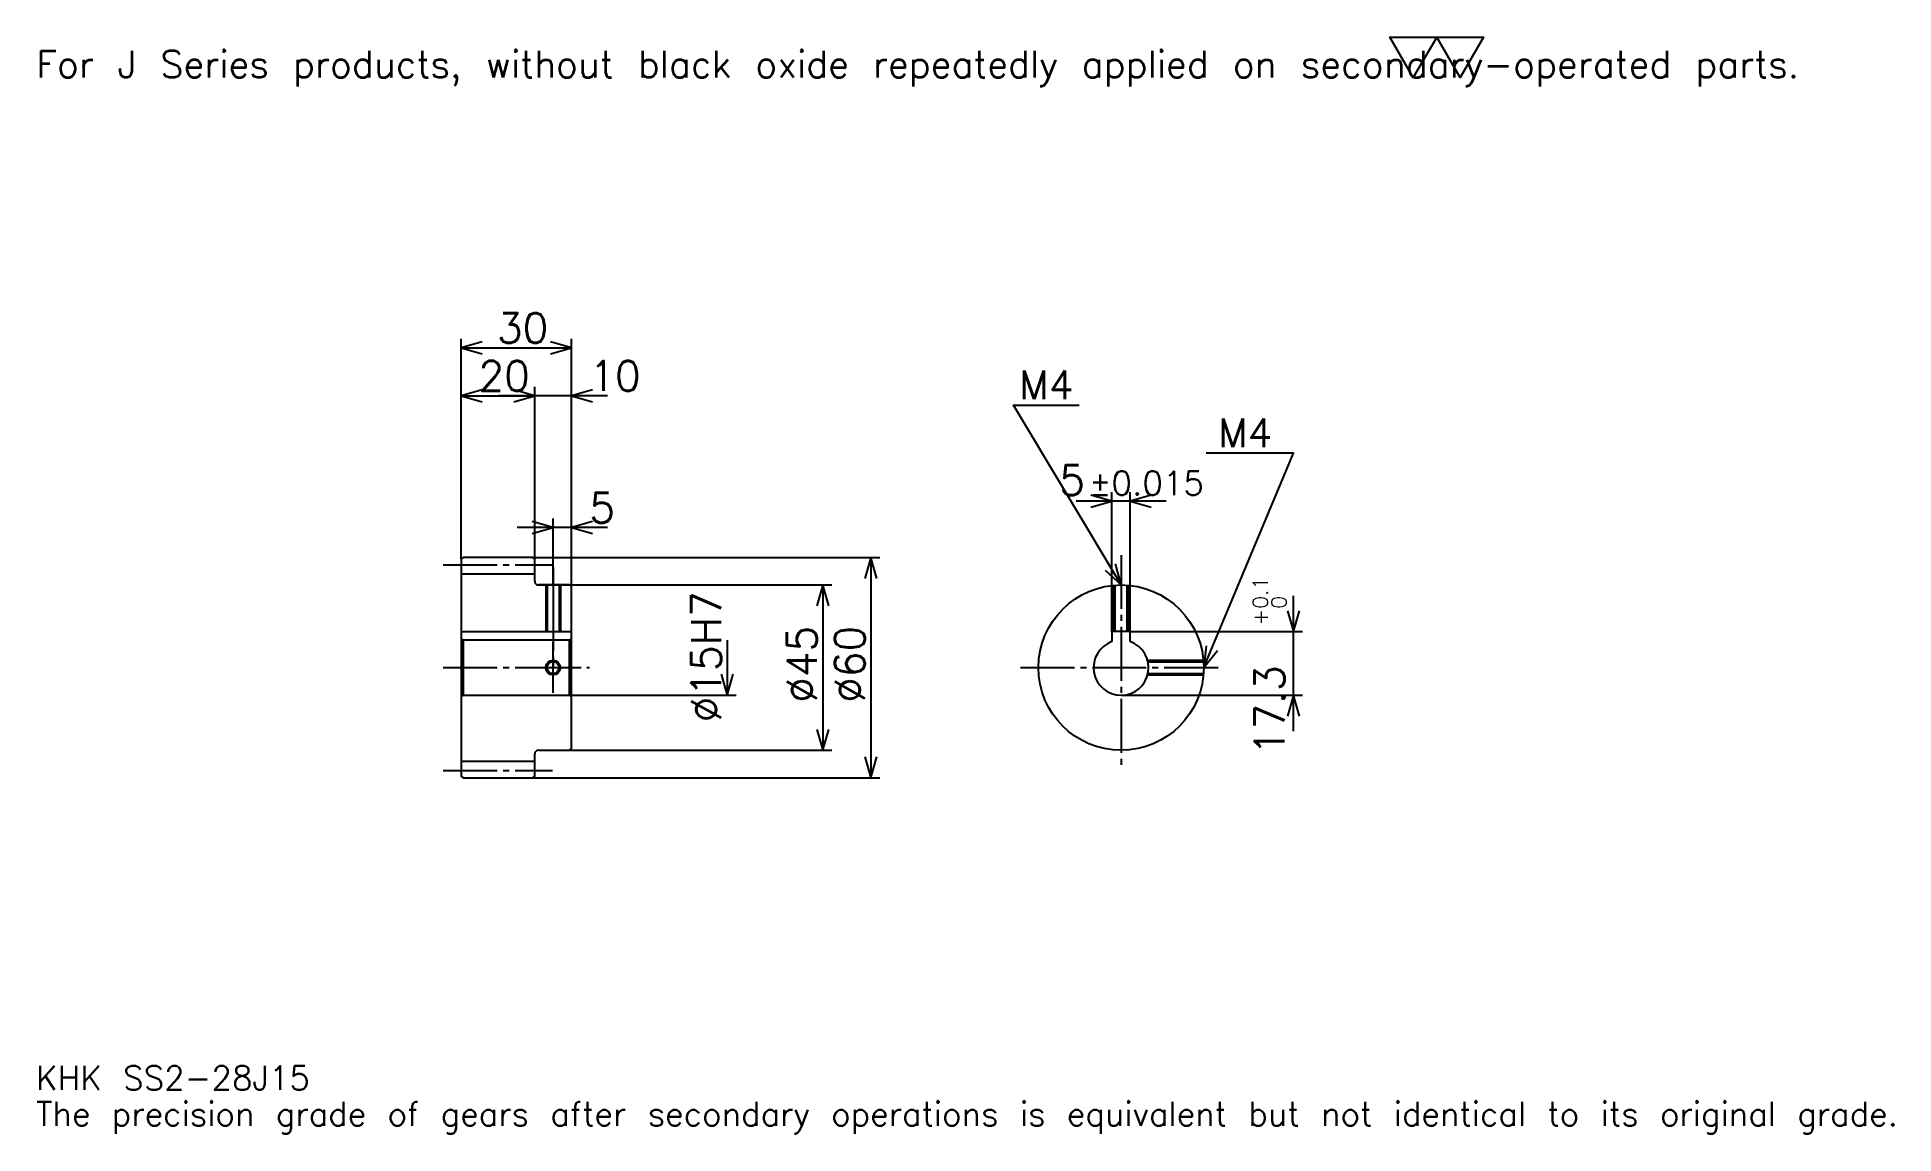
# Model space of a CAD drawing. Extents: x 17 to 522, y 6 to 304.
import ezdxf

# ---------------------------------------------------------------- set-up
doc = ezdxf.new("R2010")
doc.units = 0
doc.linetypes.add('DASHDOT', pattern=[19.565218, 14.673913, -1.630435, 1.630435, -1.630435])
doc.layers.get('0').update_dxf_attribs({"linetype": 'CONTINUOUS'})
doc.layers.add('DASHDOT', color=6, linetype='DASHDOT')
doc.styles.add('KANJI', font='TXT', dxfattribs={"bigfont": 'BIGFONT'})

msp = doc.modelspace()

# ---------------------------------------------------------------- linework, layer by layer
at = {"color": 5}
for p, q in [((132.065216, 162.880432), (132.065216, 222.391296)), ((132.065216, 219.945648), (162.065216, 219.945648)), ((162.065216, 162.880432), (162.065216, 222.391296)), ((152.065216, 162.880432), (152.065216, 209.347839)), ((132.065216, 206.902176), (152.065216, 206.902176)), ((171.847824, 206.902176), (142.282608, 206.902176)), ((324.021729, 178.206512), (299.456543, 178.206512)), ((309.239136, 142.680435), (309.239136, 180.652176)), ((314.239136, 142.680435), (314.239136, 180.652176)), ((157.065216, 162.880432), (157.065216, 173.478256)), ((171.847824, 171.032608), (147.282608, 171.032608)), ((132.065216, 162.380432), (132.065216, 162.880432)), ((151.565216, 162.880432), (162.065216, 162.880432)), ((152.065216, 162.380432), (152.065216, 162.880432)), ((157.065216, 155.380432), (157.065216, 162.880432)), ((157.065216, 155.380432), (157.065216, 162.880432)), ((162.065216, 162.880432), (246.032608, 162.880432)), ((162.065216, 154.880432), (162.065216, 162.880432)), ((243.586945, 162.880432), (243.586945, 102.880432)), ((153.065216, 155.380432), (162.065216, 155.380432)), ((162.065216, 155.380432), (232.989136, 155.380432)), ((230.543488, 155.380432), (230.543488, 110.380432)), ((358.695648, 115.597824), (358.695648, 152.463043)), ((314.239136, 142.680435), (361.141296, 142.680435)), ((204.456512, 140.380432), (204.456512, 125.380432)), ((162.065216, 125.380432), (206.902176, 125.380432)), ((311.739136, 125.380432), (361.141296, 125.380432)), ((153.065216, 110.380432), (162.065216, 110.380432)), ((162.065216, 110.380432), (232.989136, 110.380432)), ((151.565216, 102.880432), (162.065216, 102.880432)), ((162.065216, 102.880432), (246.032608, 102.880432))]:
    msp.add_line(p, q, dxfattribs=at)
at = {"color": 4}
for p, q in [((132.065216, 158.380432), (152.065216, 158.380432)), ((132.065216, 142.680435), (162.065216, 142.680435)), ((132.565216, 140.380432), (132.565216, 125.380432)), ((161.565216, 140.380432), (162.065216, 140.880432)), ((161.565216, 125.380432), (162.065216, 124.880432)), ((132.065216, 107.380432), (152.065216, 107.380432))]:
    msp.add_line(p, q, dxfattribs=at)
at = {"color": 7}
msp.add_lwpolyline([(391.304352, 293.478271), (384.945648, 304.5), (410.380432, 304.5), (404.021729, 293.478271), (397.663055, 304.5), (391.304352, 293.478271)], dxfattribs=at)
at = {"color": 5}
for points in [[(137.771744, 221.57608), (132.065216, 219.945648), (137.771744, 218.315216)], [(156.358688, 218.315216), (162.065216, 219.945648), (156.358688, 221.57608)], [(137.771744, 208.532608), (132.065216, 206.902176), (137.771744, 205.271744)], [(146.358688, 205.271744), (152.065216, 206.902176), (146.358688, 208.532608)], [(146.358688, 205.271744), (152.065216, 206.902176), (146.358688, 208.532608)], [(167.771729, 208.532608), (162.065216, 206.902176), (167.771729, 205.271744)], [(311.739136, 155.380432), (282.391296, 204.293472), (300.32608, 204.293472)], [(334.239136, 132.880432), (358.695648, 191.25), (334.891296, 191.25)], [(303.532593, 176.57608), (309.239136, 178.206512), (303.532593, 179.83696)], [(319.945679, 179.83696), (314.239136, 178.206512), (319.945679, 176.57608)], [(151.358688, 169.402176), (157.065216, 171.032608), (151.358688, 172.66304)], [(167.771729, 172.66304), (162.065216, 171.032608), (167.771729, 169.402176)], [(245.217377, 157.173904), (243.586945, 162.880432), (241.956512, 157.173904)], [(307.40506, 159.434875), (311.739136, 155.380432), (310.201233, 161.112579)], [(232.17392, 149.673904), (230.543488, 155.380432), (228.913055, 149.673904)], [(357.065216, 148.386948), (358.695648, 142.680435), (360.32608, 148.386948)], [(334.940613, 138.773697), (334.239136, 132.880432), (337.948151, 137.513565)], [(202.82608, 131.08696), (204.456512, 125.380432), (206.086945, 131.08696)], [(360.32608, 119.673912), (358.695648, 125.380432), (357.065216, 119.673912)], [(228.913055, 116.086952), (230.543488, 110.380432), (232.17392, 116.086952)], [(241.956512, 108.586952), (243.586945, 102.880432), (245.217377, 108.586952)]]:
    msp.add_lwpolyline(points, dxfattribs=at)
at = {"color": 4}
for points in [[(152.065216, 156.380432), (152.065216, 162.380432), (151.565216, 162.880432), (132.565216, 162.880432), (132.065216, 162.380432), (132.065216, 124.880432)], [(153.065216, 110.380432), (161.565216, 110.380432), (162.065216, 110.880432), (162.065216, 154.880432), (161.565216, 155.380432), (153.065216, 155.380432)], [(155.065216, 155.380432), (155.065216, 142.680435)], [(155.445221, 155.380432), (155.445221, 142.680435)], [(158.685211, 155.380432), (158.685211, 142.680435)], [(159.065216, 155.380432), (159.065216, 142.680435)], [(309.739136, 142.680435), (309.739136, 155.291367)], [(310.119141, 142.680435), (310.119141, 155.322037)], [(313.359131, 142.680435), (313.359131, 155.322037)], [(313.739136, 142.680435), (313.739136, 155.291367)], [(314.239136, 139.951508), (314.239136, 142.680435), (309.239136, 142.680435), (309.239136, 139.951508)], [(132.065216, 124.880432), (132.565216, 125.380432), (161.565216, 125.380432), (161.565216, 140.380432), (132.565216, 140.380432), (132.065216, 140.880432)], [(318.967529, 134.880432), (334.150085, 134.880432)], [(319.062073, 134.500427), (334.180725, 134.500427)], [(318.967529, 130.880432), (334.150085, 130.880432)], [(319.062073, 131.260437), (334.180725, 131.260437)], [(132.065216, 124.880432), (132.065216, 103.380432), (132.565216, 102.880432), (151.565216, 102.880432), (152.065216, 103.380432), (152.065216, 109.380432)]]:
    msp.add_lwpolyline(points, dxfattribs=at)
for centre, radius in [((311.739136, 132.880432), 22.5), ((157.065216, 132.880432), 1.62)]:
    msp.add_circle(centre, radius, dxfattribs=at)
at = {"color": 7}
msp.add_circle((157.065216, 132.880432), 2, dxfattribs=at)
at = {"color": 4}
for centre, radius, start, end in [((153.065216, 156.380432), 1, 180, 270), ((311.739136, 132.880432), 7.5, 109.47122094, 70.52877906), ((153.065216, 109.380432), 1, 90, 180)]:
    msp.add_arc(centre, radius, start, end, dxfattribs=at)
at = {"layer": 'DASHDOT', "color": 7}
for p, q in [((311.739136, 163.532608), (311.739136, 105.489128)), ((127.173912, 160.880432), (156.956512, 160.880432)), ((157.065216, 155.380432), (157.065216, 132.880432)), ((127.173912, 132.880432), (166.956512, 132.880432)), ((284.347839, 132.880432), (339.130432, 132.880432)), ((127.173912, 104.880432), (156.956512, 104.880432))]:
    msp.add_line(p, q, dxfattribs=at)
for points in [[(157.065216, 160.271729), (157.065216, 137.789124)], [(157.065216, 125.989128), (157.065216, 139.771744)], [(150.17392, 132.880432), (163.956512, 132.880432)]]:
    msp.add_lwpolyline(points, dxfattribs=at)

# ---------------------------------------------------------------- texts
at = {"color": 7, "style": 'KANJI'}
for s, height, p in [('For J Series products, without black oxide repeatedly applied on secondary-operated parts.', 7.336957, (16.304348, 293.478271)), ('30', 8.152174, (141.766296, 221.25)), ('20', 8.152174, (136.766296, 208.206512)), ('10', 8.152174, (166.956512, 208.206512)), ('M4', 7.826087, (284.021729, 205.92392)), ('M4', 7.826087, (338.152161, 192.880432)), ('5', 8.152174, (294.911438, 179.83696)), ('%%p0.015', 6.521739, (302.981079, 179.83696)), ('5', 8.152174, (166.956512, 172.33696)), ('KHK SS2-28J15', 6.521739, (16.304348, 17.934782)), ('The precision grade of gears after secondary operations is equivalent but not identical to its original grade.', 6.521739, (16.304348, 8.152174))]:
    msp.add_text(s, height=height, dxfattribs=at).set_placement(p)
for s, height, p in [('%%c15H7', 8.152174, (202.82608, 118.002716)), ('0.1', 4.076087, (351.684784, 148.906723)), ('0', 4.076087, (356.739136, 148.906723)), ('+', 4.076087, (351.684784, 144.341492)), ('%%c45', 8.152174, (228.913055, 123.301628)), ('%%c60', 8.152174, (241.956512, 123.301628)), ('17.3', 8.152174, (356.25, 109.055664))]:
    msp.add_text(s, height=height, rotation=90, dxfattribs=at).set_placement(p)

doc.saveas('drawing.dxf')
